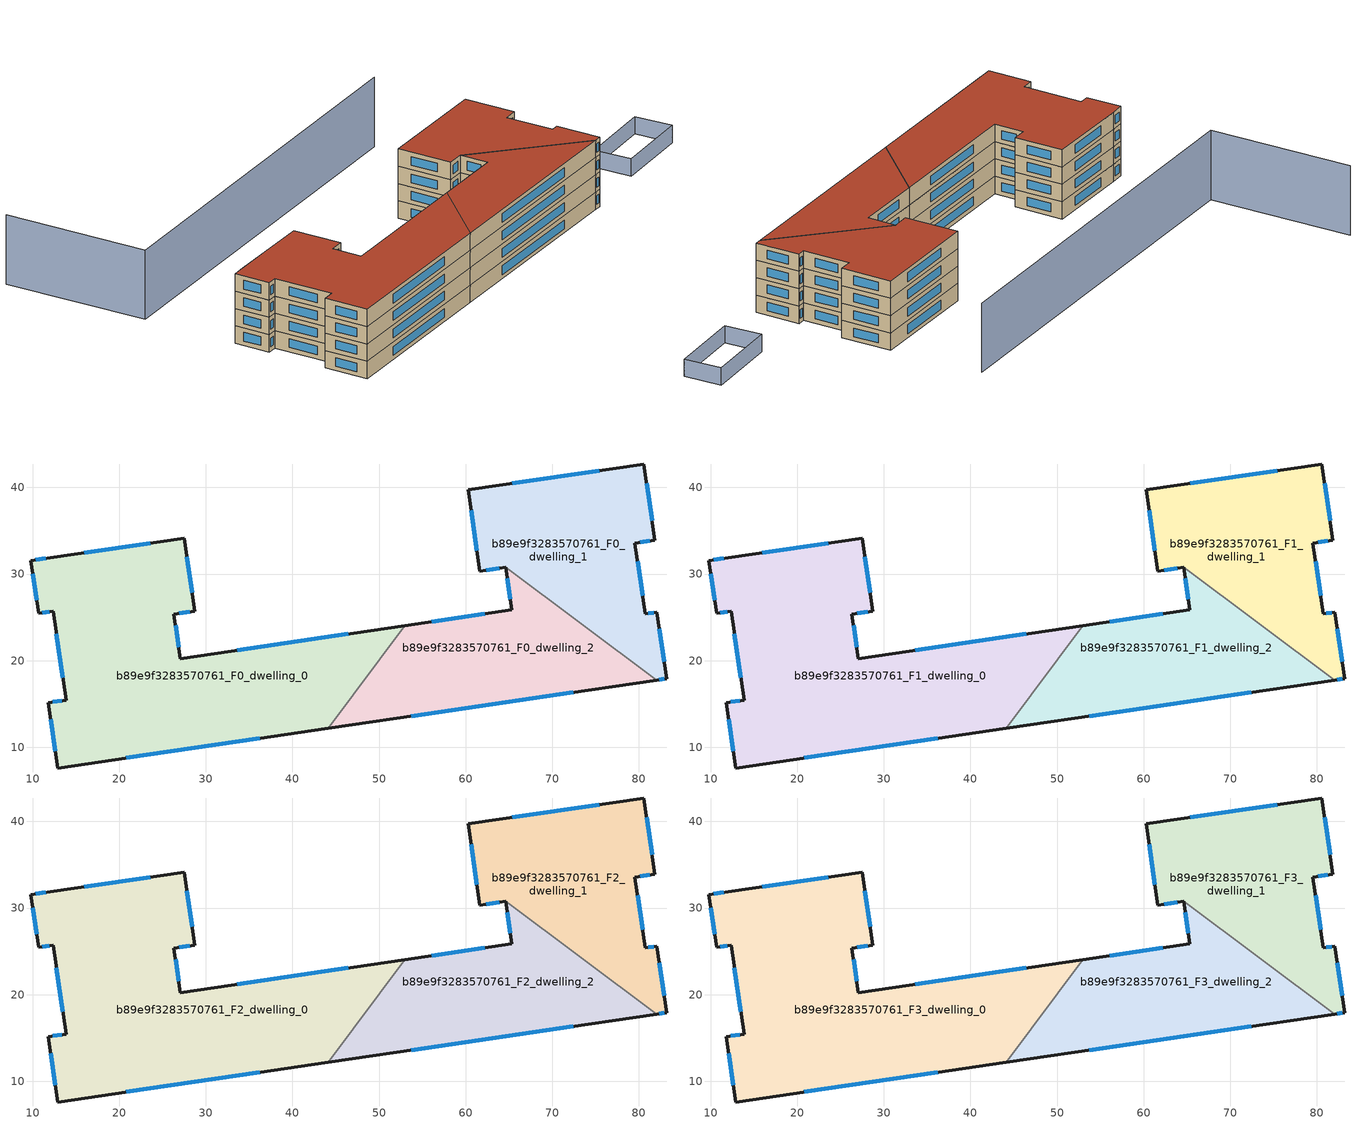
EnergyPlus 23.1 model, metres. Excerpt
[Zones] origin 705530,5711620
b89e9f3283570761_F0_dwelling_0
 floor ground (EU_floor_Construction): 52.96,24.04 44.11,12.19 12.93,7.61 11.82,15.16 13.88,15.46 12.36,25.68 10.72,25.45 9.82,31.55 12.07,31.89 27.5,34.15 28.74,25.72 26.32,25.37 27.08,20.24 z0
 wall outside (EU_wall_Construction): 52.96,24.04 27.08,20.24 26.32,25.37 28.74,25.72 27.5,34.15 12.07,31.89 9.82,31.55 10.72,25.45 12.36,25.68 13.88,15.46 11.82,15.16 12.93,7.61 44.11,12.19 z0:3
 wall to b89e9f3283570761_F0_dwelling_2 (EU_wall_Construction): 44.11,12.19 52.96,24.04 z0:3
 window (EU_Window_Construction): 46.42,23.08 33.62,21.2 / 20.81,8.77 36.23,11.03 / 12.1,13.25 12.65,9.52 / 13.36,15.38 12.34,15.23 / 12.75,23.1 13.49,18.04 / 11.13,25.51 11.95,25.62 / 10.05,30.01 10.49,26.99 / 11.5,31.8 10.39,31.63 / 23.6,33.58 15.97,32.46 / 28.43,27.85 27.81,32.02 / 26.93,25.46 28.13,25.63 / 26.89,21.54 26.51,24.07 z0.76:2.24
b89e9f3283570761_F0_dwelling_1
 floor ground (EU_floor_Construction): 80.55,42.7 81.84,33.9 79.54,33.56 80.75,25.4 82.05,25.6 83.18,17.93 82.03,17.76 64.6,30.77 61.65,30.34 60.27,39.73 z0
 wall outside (EU_wall_Construction): 82.03,17.76 83.18,17.93 82.05,25.6 80.75,25.4 79.54,33.56 81.84,33.9 80.55,42.7 60.27,39.73 61.65,30.34 64.6,30.77 z0:3
 wall to b89e9f3283570761_F0_dwelling_2 (EU_wall_Construction): 64.6,30.77 82.03,17.76 z0:3
 window (EU_Window_Construction): 80.44,27.47 79.85,31.5 / 81.72,25.55 81.08,25.45 / 82.9,19.87 82.34,23.66 / 82.32,17.8 82.89,17.89 / 62.4,30.45 63.85,30.66 / 60.62,37.36 61.3,32.72 / 75.42,41.95 65.4,40.48 / 81.51,36.13 80.87,40.48 / 80.12,33.65 81.26,33.81 z0.76:2.24
b89e9f3283570761_F0_dwelling_2
 floor ground (EU_floor_Construction): 82.03,17.76 44.11,12.19 52.96,24.04 65.33,25.86 64.6,30.77 z0
 wall outside (EU_wall_Construction): 64.6,30.77 65.33,25.86 52.96,24.04 / 44.11,12.19 82.03,17.76 z0:3
 window (EU_Window_Construction): 62.2,25.4 56.09,24.5 / 64.78,29.53 65.14,27.1 / 53.7,13.6 72.44,16.35 z0.76:2.24
b89e9f3283570761_F1_dwelling_0
 floor to b89e9f3283570761_F0_dwelling_0 (EU_floor_Construction): 52.96,24.04 44.11,12.19 12.93,7.61 11.82,15.16 13.88,15.46 12.36,25.68 10.72,25.45 9.82,31.55 12.07,31.89 27.5,34.15 28.74,25.72 26.32,25.37 27.08,20.24 z3
 wall outside (EU_wall_Construction): 52.96,24.04 27.08,20.24 26.32,25.37 28.74,25.72 27.5,34.15 12.07,31.89 9.82,31.55 10.72,25.45 12.36,25.68 13.88,15.46 11.82,15.16 12.93,7.61 44.11,12.19 z3:6
 wall to b89e9f3283570761_F1_dwelling_2 (EU_wall_Construction): 44.11,12.19 52.96,24.04 z3:6
 window (EU_Window_Construction): 46.42,23.08 33.62,21.2 / 20.81,8.77 36.23,11.03 / 12.1,13.25 12.65,9.52 / 13.36,15.38 12.34,15.23 / 12.75,23.1 13.49,18.04 / 11.13,25.51 11.95,25.62 / 10.05,30.01 10.49,26.99 / 11.5,31.8 10.39,31.63 / 23.6,33.58 15.97,32.46 / 28.43,27.85 27.81,32.02 / 26.93,25.46 28.13,25.63 / 26.89,21.54 26.51,24.07 z3.76:5.24
b89e9f3283570761_F1_dwelling_1
 floor to b89e9f3283570761_F0_dwelling_1 (EU_floor_Construction): 80.55,42.7 81.84,33.9 79.54,33.56 80.75,25.4 82.05,25.6 83.18,17.93 82.03,17.76 64.6,30.77 61.65,30.34 60.27,39.73 z3
 wall outside (EU_wall_Construction): 82.03,17.76 83.18,17.93 82.05,25.6 80.75,25.4 79.54,33.56 81.84,33.9 80.55,42.7 60.27,39.73 61.65,30.34 64.6,30.77 z3:6
 wall to b89e9f3283570761_F1_dwelling_2 (EU_wall_Construction): 64.6,30.77 82.03,17.76 z3:6
 window (EU_Window_Construction): 80.44,27.47 79.85,31.5 / 81.72,25.55 81.08,25.45 / 82.9,19.87 82.34,23.66 / 82.32,17.8 82.89,17.89 / 62.4,30.45 63.85,30.66 / 60.62,37.36 61.3,32.72 / 75.42,41.95 65.4,40.48 / 81.51,36.13 80.87,40.48 / 80.12,33.65 81.26,33.81 z3.76:5.24
b89e9f3283570761_F1_dwelling_2
 floor to b89e9f3283570761_F0_dwelling_2 (EU_floor_Construction): 82.03,17.76 44.11,12.19 52.96,24.04 65.33,25.86 64.6,30.77 z3
 wall outside (EU_wall_Construction): 64.6,30.77 65.33,25.86 52.96,24.04 / 44.11,12.19 82.03,17.76 z3:6
 window (EU_Window_Construction): 62.2,25.4 56.09,24.5 / 64.78,29.53 65.14,27.1 / 53.7,13.6 72.44,16.35 z3.76:5.24
b89e9f3283570761_F2_dwelling_0
 floor to b89e9f3283570761_F1_dwelling_0 (EU_floor_Construction): 52.96,24.04 44.11,12.19 12.93,7.61 11.82,15.16 13.88,15.46 12.36,25.68 10.72,25.45 9.82,31.55 12.07,31.89 27.5,34.15 28.74,25.72 26.32,25.37 27.08,20.24 z6
 wall outside (EU_wall_Construction): 52.96,24.04 27.08,20.24 26.32,25.37 28.74,25.72 27.5,34.15 12.07,31.89 9.82,31.55 10.72,25.45 12.36,25.68 13.88,15.46 11.82,15.16 12.93,7.61 44.11,12.19 z6:9
 wall to b89e9f3283570761_F2_dwelling_2 (EU_wall_Construction): 44.11,12.19 52.96,24.04 z6:9
 window (EU_Window_Construction): 46.42,23.08 33.62,21.2 / 20.81,8.77 36.23,11.03 / 12.1,13.25 12.65,9.52 / 13.36,15.38 12.34,15.23 / 12.75,23.1 13.49,18.04 / 11.13,25.51 11.95,25.62 / 10.05,30.01 10.49,26.99 / 11.5,31.8 10.39,31.63 / 23.6,33.58 15.97,32.46 / 28.43,27.85 27.81,32.02 / 26.93,25.46 28.13,25.63 / 26.89,21.54 26.51,24.07 z6.76:8.24
b89e9f3283570761_F2_dwelling_1
 floor to b89e9f3283570761_F1_dwelling_1 (EU_floor_Construction): 80.55,42.7 81.84,33.9 79.54,33.56 80.75,25.4 82.05,25.6 83.18,17.93 82.03,17.76 64.6,30.77 61.65,30.34 60.27,39.73 z6
 wall outside (EU_wall_Construction): 82.03,17.76 83.18,17.93 82.05,25.6 80.75,25.4 79.54,33.56 81.84,33.9 80.55,42.7 60.27,39.73 61.65,30.34 64.6,30.77 z6:9
 wall to b89e9f3283570761_F2_dwelling_2 (EU_wall_Construction): 64.6,30.77 82.03,17.76 z6:9
 window (EU_Window_Construction): 80.44,27.47 79.85,31.5 / 81.72,25.55 81.08,25.45 / 82.9,19.87 82.34,23.66 / 82.32,17.8 82.89,17.89 / 62.4,30.45 63.85,30.66 / 60.62,37.36 61.3,32.72 / 75.42,41.95 65.4,40.48 / 81.51,36.13 80.87,40.48 / 80.12,33.65 81.26,33.81 z6.76:8.24
b89e9f3283570761_F2_dwelling_2
 floor to b89e9f3283570761_F1_dwelling_2 (EU_floor_Construction): 82.03,17.76 44.11,12.19 52.96,24.04 65.33,25.86 64.6,30.77 z6
 wall outside (EU_wall_Construction): 64.6,30.77 65.33,25.86 52.96,24.04 / 44.11,12.19 82.03,17.76 z6:9
 window (EU_Window_Construction): 62.2,25.4 56.09,24.5 / 64.78,29.53 65.14,27.1 / 53.7,13.6 72.44,16.35 z6.76:8.24
b89e9f3283570761_F3_dwelling_0
 floor to b89e9f3283570761_F2_dwelling_0 (EU_floor_Construction): 52.96,24.04 44.11,12.19 12.93,7.61 11.82,15.16 13.88,15.46 12.36,25.68 10.72,25.45 9.82,31.55 12.07,31.89 27.5,34.15 28.74,25.72 26.32,25.37 27.08,20.24 z9
 wall outside (EU_wall_Construction): 52.96,24.04 27.08,20.24 26.32,25.37 28.74,25.72 27.5,34.15 12.07,31.89 9.82,31.55 10.72,25.45 12.36,25.68 13.88,15.46 11.82,15.16 12.93,7.61 44.11,12.19 z9:12
 wall to b89e9f3283570761_F3_dwelling_2 (EU_wall_Construction): 44.11,12.19 52.96,24.04 z9:12
 window (EU_Window_Construction): 46.42,23.08 33.62,21.2 / 20.81,8.77 36.23,11.03 / 12.1,13.25 12.65,9.52 / 13.36,15.38 12.34,15.23 / 12.75,23.1 13.49,18.04 / 11.13,25.51 11.95,25.62 / 10.05,30.01 10.49,26.99 / 11.5,31.8 10.39,31.63 / 23.6,33.58 15.97,32.46 / 28.43,27.85 27.81,32.02 / 26.93,25.46 28.13,25.63 / 26.89,21.54 26.51,24.07 z9.76:11.24
 roof outside (EU_roof_Construction): 44.11,12.19 52.96,24.04 27.08,20.24 26.32,25.37 28.74,25.72 27.5,34.15 12.07,31.89 9.82,31.55 10.72,25.45 12.36,25.68 13.88,15.46 11.82,15.16 12.93,7.61 z12
b89e9f3283570761_F3_dwelling_1
 floor to b89e9f3283570761_F2_dwelling_1 (EU_floor_Construction): 80.55,42.7 81.84,33.9 79.54,33.56 80.75,25.4 82.05,25.6 83.18,17.93 82.03,17.76 64.6,30.77 61.65,30.34 60.27,39.73 z9
 wall outside (EU_wall_Construction): 82.03,17.76 83.18,17.93 82.05,25.6 80.75,25.4 79.54,33.56 81.84,33.9 80.55,42.7 60.27,39.73 61.65,30.34 64.6,30.77 z9:12
 wall to b89e9f3283570761_F3_dwelling_2 (EU_wall_Construction): 64.6,30.77 82.03,17.76 z9:12
 window (EU_Window_Construction): 80.44,27.47 79.85,31.5 / 81.72,25.55 81.08,25.45 / 82.9,19.87 82.34,23.66 / 82.32,17.8 82.89,17.89 / 62.4,30.45 63.85,30.66 / 60.62,37.36 61.3,32.72 / 75.42,41.95 65.4,40.48 / 81.51,36.13 80.87,40.48 / 80.12,33.65 81.26,33.81 z9.76:11.24
 roof outside (EU_roof_Construction): 83.18,17.93 82.05,25.6 80.75,25.4 79.54,33.56 81.84,33.9 80.55,42.7 60.27,39.73 61.65,30.34 64.6,30.77 82.03,17.76 z12
b89e9f3283570761_F3_dwelling_2
 floor to b89e9f3283570761_F2_dwelling_2 (EU_floor_Construction): 82.03,17.76 44.11,12.19 52.96,24.04 65.33,25.86 64.6,30.77 z9
 wall outside (EU_wall_Construction): 64.6,30.77 65.33,25.86 52.96,24.04 / 44.11,12.19 82.03,17.76 z9:12
 window (EU_Window_Construction): 62.2,25.4 56.09,24.5 / 64.78,29.53 65.14,27.1 / 53.7,13.6 72.44,16.35 z9.76:11.24
 roof outside (EU_roof_Construction): 82.03,17.76 64.6,30.77 65.33,25.86 52.96,24.04 44.11,12.19 z12
shading: 93.47,27.36 106.68,29.92 / 106.68,29.92 107.93,23.49 / 107.93,23.49 94.72,20.92 / 94.72,20.92 93.47,27.36 z0:3; 77.72,58.61 7.62,47.68 / 7.62,47.68 3.76,72.45 z0:12
[Building]
EU S2 Campaign: North Axis=0; Terrain=City; Solar Distribution=FullExterior
[Site:Location]
London: Latitude=51.5; Longitude=-0.5; Time Zone=0; Elevation=25
[SizingPeriod:WeatherFileDays]
AnnualSizingPeriod: Begin Month=1; Begin Day of Month=1; End Month=12; End Day of Month=31; Day of Week for Start Day=Monday; Use Weather File Daylight Saving Period=No; Use Weather File Rain and Snow Indicators=No
[MATERIAL]
EU_InternalMass_Material: Roughness=MediumRough; Thickness=0.1; Conductivity=1; Density=1800; Specific Heat=900; Thermal Absorptance=0.9; Solar Absorptance=0.7; Visible Absorptance=0.7
[MATERIAL:NOMASS] Roughness=MediumRough; Thermal Absorptance=0.9; Solar Absorptance=0.7; Visible Absorptance=0.7
Name | Thermal Resistance
EU_wall_NoMass | 0.655885
EU_roof_NoMass | 2.70553
EU_floor_NoMass | 2.16442
[WINDOWMATERIAL:SIMPLEGLAZINGSYSTEM]
EU_Window_SimpleGlazing: UFactor=2.91071; Solar Heat Gain Coefficient=0.76; Visible Transmittance=0.76
[CONSTRUCTION]
EU_wall_Construction: EU_wall_NoMass
EU_roof_Construction: EU_roof_NoMass
EU_floor_Construction: EU_floor_NoMass
EU_InternalMass_Construction: EU_InternalMass_Material
EU_Window_Construction: EU_Window_SimpleGlazing
[ZONE] Type=1; Multiplier=1; Ceiling Height=autocalculate; Floor Area=autocalculate; Part of Total Floor Area=Yes
Name | Volume
b89e9f3283570761_F0_dwelling_0; b89e9f3283570761_F1_dwelling_0; b89e9f3283570761_F2_dwelling_0; b89e9f3283570761_F3_dwelling_0 | 1792.95
b89e9f3283570761_F0_dwelling_1 | 957.502
b89e9f3283570761_F1_dwelling_1; b89e9f3283570761_F2_dwelling_1; b89e9f3283570761_F3_dwelling_1 | 957.499
b89e9f3283570761_F0_dwelling_2; b89e9f3283570761_F1_dwelling_2; b89e9f3283570761_F2_dwelling_2; b89e9f3283570761_F3_dwelling_2 | 910.195
[INTERNALMASS] Construction=EU_InternalMass_Construction
Name | Zone or ZoneList | Surface Area
b89e9f3283570761_F0_dwelling_0_EU_InternalMass | b89e9f3283570761_F0_dwelling_0 | 597.651
b89e9f3283570761_F0_dwelling_1_EU_InternalMass | b89e9f3283570761_F0_dwelling_1 | 319.167
b89e9f3283570761_F0_dwelling_2_EU_InternalMass | b89e9f3283570761_F0_dwelling_2 | 303.398
b89e9f3283570761_F1_dwelling_0_EU_InternalMass | b89e9f3283570761_F1_dwelling_0 | 597.651
b89e9f3283570761_F1_dwelling_1_EU_InternalMass | b89e9f3283570761_F1_dwelling_1 | 319.167
b89e9f3283570761_F1_dwelling_2_EU_InternalMass | b89e9f3283570761_F1_dwelling_2 | 303.398
b89e9f3283570761_F2_dwelling_0_EU_InternalMass | b89e9f3283570761_F2_dwelling_0 | 597.651
b89e9f3283570761_F2_dwelling_1_EU_InternalMass | b89e9f3283570761_F2_dwelling_1 | 319.167
b89e9f3283570761_F2_dwelling_2_EU_InternalMass | b89e9f3283570761_F2_dwelling_2 | 303.398
b89e9f3283570761_F3_dwelling_0_EU_InternalMass | b89e9f3283570761_F3_dwelling_0 | 597.651
b89e9f3283570761_F3_dwelling_1_EU_InternalMass | b89e9f3283570761_F3_dwelling_1 | 319.167
b89e9f3283570761_F3_dwelling_2_EU_InternalMass | b89e9f3283570761_F3_dwelling_2 | 303.398
[OTHEREQUIPMENT] Fuel Type=Electricity; Design Level Calculation Method=Watts/Area; Power per Zone Floor Area=1; Fraction Latent=0; Fraction Radiant=0; Fraction Lost=0; Carbon Dioxide Generation Rate=0; EndUse Subcategory=EU_Step8_InternalGains
Name | Zone or ZoneList or Space or SpaceList | Schedule
EU_Step8_InternalGain_b89e9f3283570761_F0_dwelling_0_f000 | b89e9f3283570761_F0_dwelling_0 | EU_Step8_GainSchedule_b89e9f3283570761_F0_dwelling_0_f000
EU_Step8_InternalGain_b89e9f3283570761_F0_dwelling_1_f000 | b89e9f3283570761_F0_dwelling_1 | EU_Step8_GainSchedule_b89e9f3283570761_F0_dwelling_1_f000
EU_Step8_InternalGain_b89e9f3283570761_F0_dwelling_2_f000 | b89e9f3283570761_F0_dwelling_2 | EU_Step8_GainSchedule_b89e9f3283570761_F0_dwelling_2_f000
EU_Step8_InternalGain_b89e9f3283570761_F1_dwelling_0_f000 | b89e9f3283570761_F1_dwelling_0 | EU_Step8_GainSchedule_b89e9f3283570761_F1_dwelling_0_f000
EU_Step8_InternalGain_b89e9f3283570761_F1_dwelling_1_f000 | b89e9f3283570761_F1_dwelling_1 | EU_Step8_GainSchedule_b89e9f3283570761_F1_dwelling_1_f000
EU_Step8_InternalGain_b89e9f3283570761_F1_dwelling_2_f000 | b89e9f3283570761_F1_dwelling_2 | EU_Step8_GainSchedule_b89e9f3283570761_F1_dwelling_2_f000
EU_Step8_InternalGain_b89e9f3283570761_F2_dwelling_0_f000 | b89e9f3283570761_F2_dwelling_0 | EU_Step8_GainSchedule_b89e9f3283570761_F2_dwelling_0_f000
EU_Step8_InternalGain_b89e9f3283570761_F2_dwelling_1_f000 | b89e9f3283570761_F2_dwelling_1 | EU_Step8_GainSchedule_b89e9f3283570761_F2_dwelling_1_f000
EU_Step8_InternalGain_b89e9f3283570761_F2_dwelling_2_f000 | b89e9f3283570761_F2_dwelling_2 | EU_Step8_GainSchedule_b89e9f3283570761_F2_dwelling_2_f000
EU_Step8_InternalGain_b89e9f3283570761_F3_dwelling_0_f000 | b89e9f3283570761_F3_dwelling_0 | EU_Step8_GainSchedule_b89e9f3283570761_F3_dwelling_0_f000
EU_Step8_InternalGain_b89e9f3283570761_F3_dwelling_1_f000 | b89e9f3283570761_F3_dwelling_1 | EU_Step8_GainSchedule_b89e9f3283570761_F3_dwelling_1_f000
EU_Step8_InternalGain_b89e9f3283570761_F3_dwelling_2_f000 | b89e9f3283570761_F3_dwelling_2 | EU_Step8_GainSchedule_b89e9f3283570761_F3_dwelling_2_f000
[ZONEVENTILATION:DESIGNFLOWRATE] Schedule=EU_AlwaysOn; Design Flow Rate Calculation Method=AirChanges/Hour; Air Changes per Hour=0.462017; Ventilation Type=Natural; Fan Pressure Rise=0; Fan Total Efficiency=1; Constant Term Coefficient=1; Temperature Term Coefficient=0; Velocity Term Coefficient=0; Velocity Squared Term Coefficient=0; Minimum Indoor Temperature=-100; Maximum Indoor Temperature=100; Delta Temperature=-100; Minimum Outdoor Temperature=-100; Maximum Outdoor Temperature=100; Maximum Wind Speed=40
Name | Zone or ZoneList or Space or SpaceList
EU_ConstantAir_b89e9f3283570761_F0_dwelling_0 | b89e9f3283570761_F0_dwelling_0
EU_ConstantAir_b89e9f3283570761_F0_dwelling_1 | b89e9f3283570761_F0_dwelling_1
EU_ConstantAir_b89e9f3283570761_F0_dwelling_2 | b89e9f3283570761_F0_dwelling_2
EU_ConstantAir_b89e9f3283570761_F1_dwelling_0 | b89e9f3283570761_F1_dwelling_0
EU_ConstantAir_b89e9f3283570761_F1_dwelling_1 | b89e9f3283570761_F1_dwelling_1
EU_ConstantAir_b89e9f3283570761_F1_dwelling_2 | b89e9f3283570761_F1_dwelling_2
EU_ConstantAir_b89e9f3283570761_F2_dwelling_0 | b89e9f3283570761_F2_dwelling_0
EU_ConstantAir_b89e9f3283570761_F2_dwelling_1 | b89e9f3283570761_F2_dwelling_1
EU_ConstantAir_b89e9f3283570761_F2_dwelling_2 | b89e9f3283570761_F2_dwelling_2
EU_ConstantAir_b89e9f3283570761_F3_dwelling_0 | b89e9f3283570761_F3_dwelling_0
EU_ConstantAir_b89e9f3283570761_F3_dwelling_1 | b89e9f3283570761_F3_dwelling_1
EU_ConstantAir_b89e9f3283570761_F3_dwelling_2 | b89e9f3283570761_F3_dwelling_2
[HVACTEMPLATE:THERMOSTAT] Constant Heating Setpoint=20; Constant Cooling Setpoint=50
EU_HeatOnly_b89e9f3283570761_F0_dwelling_0; EU_HeatOnly_b89e9f3283570761_F0_dwelling_1; EU_HeatOnly_b89e9f3283570761_F0_dwelling_2; EU_HeatOnly_b89e9f3283570761_F1_dwelling_0; EU_HeatOnly_b89e9f3283570761_F1_dwelling_1; EU_HeatOnly_b89e9f3283570761_F1_dwelling_2; EU_HeatOnly_b89e9f3283570761_F2_dwelling_0; EU_HeatOnly_b89e9f3283570761_F2_dwelling_1; EU_HeatOnly_b89e9f3283570761_F2_dwelling_2; EU_HeatOnly_b89e9f3283570761_F3_dwelling_0; EU_HeatOnly_b89e9f3283570761_F3_dwelling_1; EU_HeatOnly_b89e9f3283570761_F3_dwelling_2
[HVACTEMPLATE:ZONE:IDEALLOADSAIRSYSTEM] System Availability Schedule=EU_AlwaysOn; Maximum Heating Supply Air Temperature=50; Minimum Cooling Supply Air Temperature=13; Maximum Heating Supply Air Humidity Ratio=0.0156; Minimum Cooling Supply Air Humidity Ratio=0.0077; Heating Limit=NoLimit; Cooling Limit=NoLimit; Heating Availability Schedule=EU_AlwaysOn; Cooling Availability Schedule=EU_CoolingOff; Dehumidification Control Type=ConstantSensibleHeatRatio; Cooling Sensible Heat Ratio=0.7; Dehumidification Setpoint=60; Humidification Control Type=None; Humidification Setpoint=30; Outdoor Air Method=None; Outdoor Air Flow Rate per Person=0.00944; Outdoor Air Flow Rate per Zone Floor Area=0; Outdoor Air Flow Rate per Zone=0; Demand Controlled Ventilation Type=None; Outdoor Air Economizer Type=NoEconomizer; Heat Recovery Type=None; Sensible Heat Recovery Effectiveness=0.7; Latent Heat Recovery Effectiveness=0.65
Name | Template Thermostat
b89e9f3283570761_F0_dwelling_0 | EU_HeatOnly_b89e9f3283570761_F0_dwelling_0
b89e9f3283570761_F0_dwelling_1 | EU_HeatOnly_b89e9f3283570761_F0_dwelling_1
b89e9f3283570761_F0_dwelling_2 | EU_HeatOnly_b89e9f3283570761_F0_dwelling_2
b89e9f3283570761_F1_dwelling_0 | EU_HeatOnly_b89e9f3283570761_F1_dwelling_0
b89e9f3283570761_F1_dwelling_1 | EU_HeatOnly_b89e9f3283570761_F1_dwelling_1
b89e9f3283570761_F1_dwelling_2 | EU_HeatOnly_b89e9f3283570761_F1_dwelling_2
b89e9f3283570761_F2_dwelling_0 | EU_HeatOnly_b89e9f3283570761_F2_dwelling_0
b89e9f3283570761_F2_dwelling_1 | EU_HeatOnly_b89e9f3283570761_F2_dwelling_1
b89e9f3283570761_F2_dwelling_2 | EU_HeatOnly_b89e9f3283570761_F2_dwelling_2
b89e9f3283570761_F3_dwelling_0 | EU_HeatOnly_b89e9f3283570761_F3_dwelling_0
b89e9f3283570761_F3_dwelling_1 | EU_HeatOnly_b89e9f3283570761_F3_dwelling_1
b89e9f3283570761_F3_dwelling_2 | EU_HeatOnly_b89e9f3283570761_F3_dwelling_2
[SIZING:ZONE] Zone Cooling Design Supply Air Temperature Input Method=SupplyAirTemperature; Zone Cooling Design Supply Air Temperature=13; Zone Heating Design Supply Air Temperature Input Method=SupplyAirTemperature; Zone Heating Design Supply Air Temperature=50; Zone Cooling Design Supply Air Humidity Ratio=0.008; Zone Heating Design Supply Air Humidity Ratio=0.008; Cooling Design Air Flow Method=DesignDay; Cooling Design Air Flow Rate=0; Cooling Minimum Air Flow per Zone Floor Area=0.000762; Cooling Minimum Air Flow=0; Cooling Minimum Air Flow Fraction=0.2; Heating Design Air Flow Method=DesignDay; Heating Design Air Flow Rate=0; Heating Maximum Air Flow per Zone Floor Area=0.002032; Heating Maximum Air Flow=0.141576; Heating Maximum Air Flow Fraction=0.3; Account for Dedicated Outdoor Air System=No; Dedicated Outdoor Air System Control Strategy=NeutralSupplyAir; Dedicated Outdoor Air Low Setpoint Temperature for Design=autosize; Dedicated Outdoor Air High Setpoint Temperature for Design=autosize; Zone Load Sizing Method=Sensible Load Only No Latent Load; Zone Latent Cooling Design Supply Air Humidity Ratio Input Method=HumidityRatioDifference; Zone Cooling Design Supply Air Humidity Ratio Difference=0.005; Zone Latent Heating Design Supply Air Humidity Ratio Input Method=HumidityRatioDifference; Zone Humidification Design Supply Air Humidity Ratio Difference=0.005
b89e9f3283570761_F0_dwelling_0; b89e9f3283570761_F0_dwelling_1; b89e9f3283570761_F0_dwelling_2; b89e9f3283570761_F1_dwelling_0; b89e9f3283570761_F1_dwelling_1; b89e9f3283570761_F1_dwelling_2; b89e9f3283570761_F2_dwelling_0; b89e9f3283570761_F2_dwelling_1; b89e9f3283570761_F2_dwelling_2; b89e9f3283570761_F3_dwelling_0; b89e9f3283570761_F3_dwelling_1; b89e9f3283570761_F3_dwelling_2
[SCHEDULE:CONSTANT]
Name | Hourly Value
EU_AlwaysOn | 1
EU_CoolingOff | 0
[SCHEDULE:FILE] Column Number=1; Rows to Skip at Top=0; Number of Hours of Data=8760; Column Separator=Comma; Interpolate to Timestep=No; Minutes per Item=60; Adjust Schedule for Daylight Savings=Yes
Name | File
EU_Step8_GainSchedule_b89e9f3283570761_F0_dwelling_0_f000 | ../../schedules/b89e9f3283570761/b89e9f3283570761_F0_dwelling_0_f000_gain.csv
EU_Step8_GainSchedule_b89e9f3283570761_F0_dwelling_1_f000 | ../../schedules/b89e9f3283570761/b89e9f3283570761_F0_dwelling_1_f000_gain.csv
EU_Step8_GainSchedule_b89e9f3283570761_F0_dwelling_2_f000 | ../../schedules/b89e9f3283570761/b89e9f3283570761_F0_dwelling_2_f000_gain.csv
EU_Step8_GainSchedule_b89e9f3283570761_F1_dwelling_0_f000 | ../../schedules/b89e9f3283570761/b89e9f3283570761_F1_dwelling_0_f000_gain.csv
EU_Step8_GainSchedule_b89e9f3283570761_F1_dwelling_1_f000 | ../../schedules/b89e9f3283570761/b89e9f3283570761_F1_dwelling_1_f000_gain.csv
EU_Step8_GainSchedule_b89e9f3283570761_F1_dwelling_2_f000 | ../../schedules/b89e9f3283570761/b89e9f3283570761_F1_dwelling_2_f000_gain.csv
EU_Step8_GainSchedule_b89e9f3283570761_F2_dwelling_0_f000 | ../../schedules/b89e9f3283570761/b89e9f3283570761_F2_dwelling_0_f000_gain.csv
EU_Step8_GainSchedule_b89e9f3283570761_F2_dwelling_1_f000 | ../../schedules/b89e9f3283570761/b89e9f3283570761_F2_dwelling_1_f000_gain.csv
EU_Step8_GainSchedule_b89e9f3283570761_F2_dwelling_2_f000 | ../../schedules/b89e9f3283570761/b89e9f3283570761_F2_dwelling_2_f000_gain.csv
EU_Step8_GainSchedule_b89e9f3283570761_F3_dwelling_0_f000 | ../../schedules/b89e9f3283570761/b89e9f3283570761_F3_dwelling_0_f000_gain.csv
EU_Step8_GainSchedule_b89e9f3283570761_F3_dwelling_1_f000 | ../../schedules/b89e9f3283570761/b89e9f3283570761_F3_dwelling_1_f000_gain.csv
EU_Step8_GainSchedule_b89e9f3283570761_F3_dwelling_2_f000 | ../../schedules/b89e9f3283570761/b89e9f3283570761_F3_dwelling_2_f000_gain.csv
